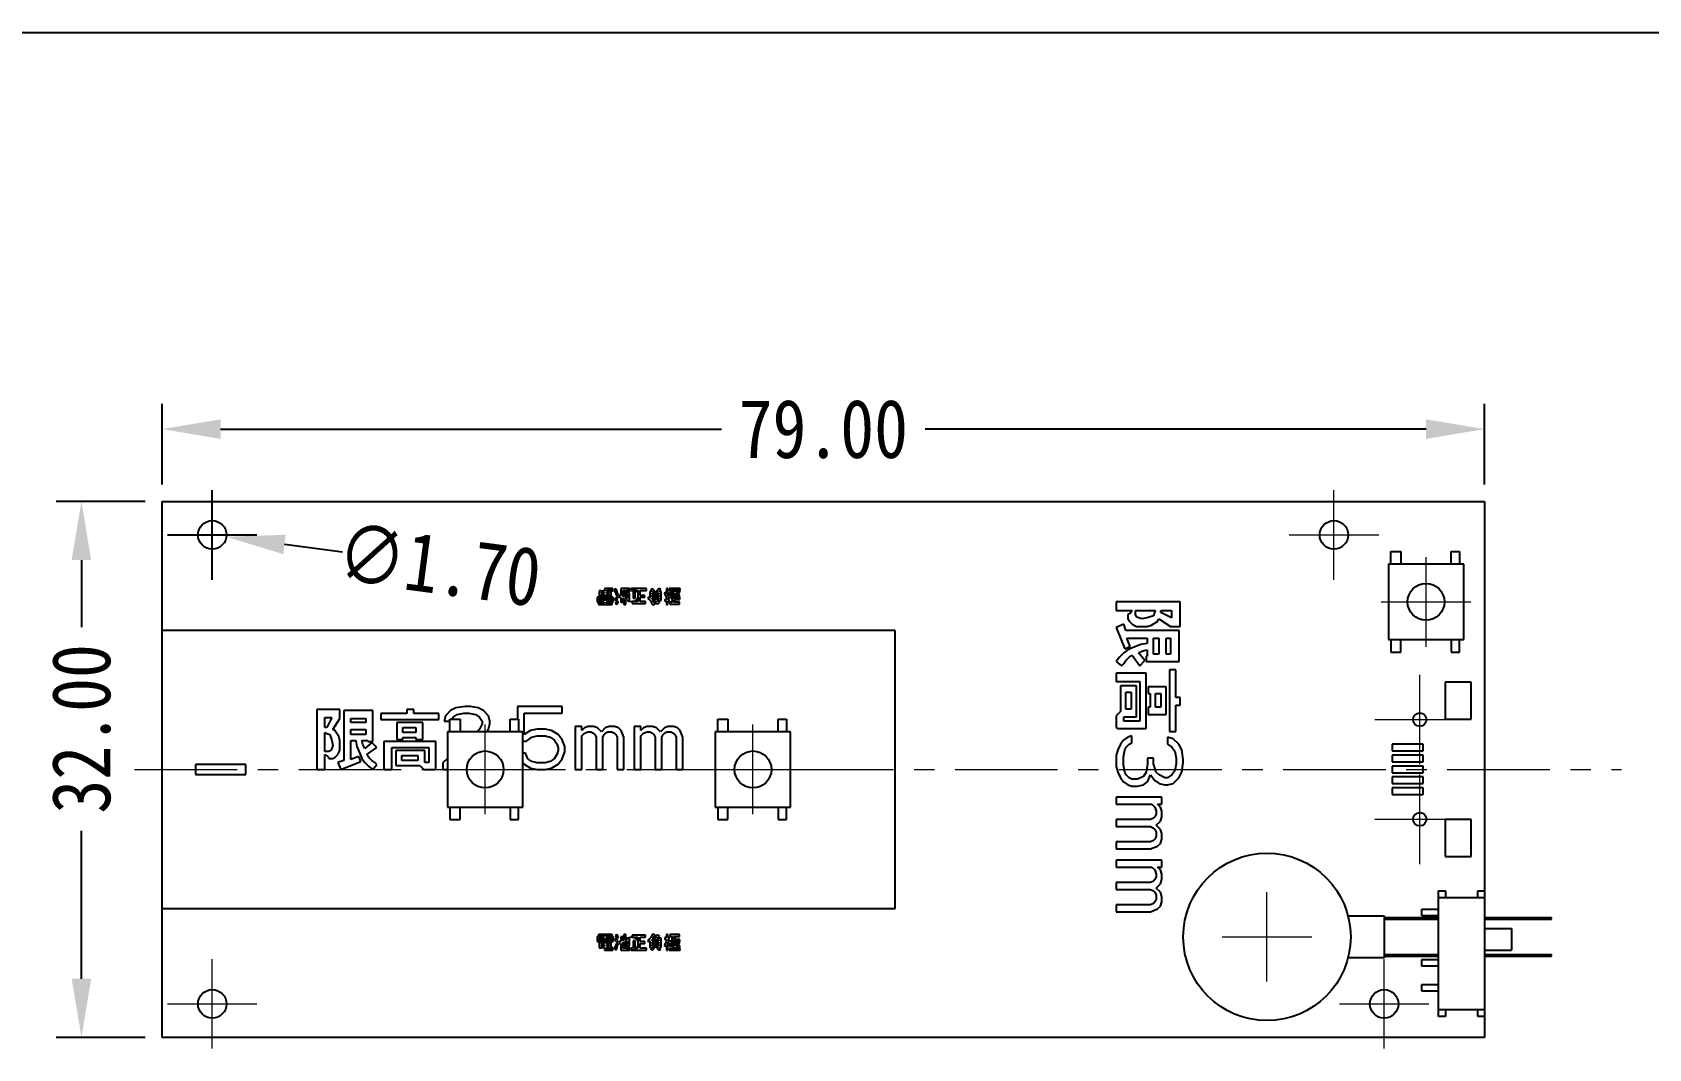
# Model space of a CAD drawing. Header units: millimetres. Extents: x 0 to 297, y 0 to 210.
# Drawn here: x 133.8 to 230.3, y 149.3 to 210 of the extents above; entities that cross this region are included whole.
import ezdxf

# ---------------------------------------------------------------- set-up
doc = ezdxf.new("R2010")
doc.units = ezdxf.units.MM
doc.header["$LTSCALE"] = 16.335
doc.header["$PDMODE"] = 3
doc.header["$PDSIZE"] = 8
doc.linetypes.add('CENTER', pattern=[0.6, 0.375, -0.075, 0.075, -0.075])
doc.layers.get('0').update_dxf_attribs({"linetype": 'CONTINUOUS'})
doc.layers.get('Defpoints').update_dxf_attribs({"linetype": 'CONTINUOUS'})
doc.layers.add('center', color=1, linetype='CENTER', lineweight=9)
doc.layers.add('dim', color=82, linetype='CONTINUOUS', lineweight=9)
doc.styles.get("Standard").update_dxf_attribs({"font": 'txt', "width": 0.85})
doc.dimstyles.get("Standard").update_dxf_attribs({"dimtxt": 3.5, "dimasz": 3.5, "dimexe": 1.5, "dimexo": 1, "dimtad": 1, "dimtxsty": 'Standard', "dimcen": 0.09, "dimadec": 0, "dimazin": 0, "dimtol": 1, "dimtp": 0.01, "dimtm": 0.01, "dimtfac": 1, "dimtofl": 0, "dimtmove": 0, "dimatfit": 3, "dimfxl": 0, "dimtolj": 1, "dimarcsym": 0})

# ---------------------------------------------------------------- blocks, each defined once
blk = doc.blocks.new('*D0')
at = {"layer": 'Defpoints', "color": 0}
for p in [(220.525, 186.311), (141.525, 181.996), (220.525, 181.996)]:
    blk.add_point(p, dxfattribs=at)
at = {"layer": 'dim', "color": 0, "lineweight": -2}
for p, q in [((141.525, 182.996), (141.525, 187.811)), ((220.525, 182.996), (220.525, 187.811)), ((145.025, 186.311), (174.946, 186.311)), ((217.025, 186.311), (187.104, 186.311))]:
    blk.add_line(p, q, dxfattribs=at)
at = {"layer": 'dim', "color": 0}
for points in [[(145.025, 186.895), (145.025, 185.728), (141.525, 186.311)], [(217.025, 186.895), (217.025, 185.728), (220.525, 186.311)]]:
    blk.add_solid(points, dxfattribs=at)
at = {"layer": 'dim', "color": 0, "insert": (181.025, 186.311), "char_height": 3.5, "attachment_point": 5}
blk.add_mtext('\\A1;79.00', dxfattribs=at)
blk = doc.blocks.new('*D1')
at = {"layer": 'Defpoints', "color": 0}
for p in [(141.525, 181.996), (136.712, 149.996), (141.525, 149.996)]:
    blk.add_point(p, dxfattribs=at)
at = {"layer": 'dim', "color": 0, "lineweight": -2}
for p, q in [((140.525, 181.996), (135.212, 181.996)), ((136.712, 178.496), (136.712, 174.495)), ((136.712, 153.496), (136.712, 162.337)), ((140.525, 149.996), (135.212, 149.996))]:
    blk.add_line(p, q, dxfattribs=at)
at = {"layer": 'dim', "color": 0}
for points in [[(136.129, 178.496), (137.295, 178.496), (136.712, 181.996)], [(136.129, 153.496), (137.295, 153.496), (136.712, 149.996)]]:
    blk.add_solid(points, dxfattribs=at)
at = {"layer": 'dim', "color": 0, "insert": (136.712, 168.416), "char_height": 3.5, "attachment_point": 5, "rotation": 90}
blk.add_mtext('\\A1;32.00', dxfattribs=at)
blk = doc.blocks.new('*D2')
at = {"layer": 'Defpoints', "color": 0}
for p in [(143.682, 180.108), (145.367, 179.884)]:
    blk.add_point(p, dxfattribs=at)
at = {"layer": 'dim', "color": 0, "lineweight": -2}
for p, q in [((144.525, 177.323), (144.525, 182.669)), ((141.852, 179.996), (147.198, 179.996)), ((152.307, 178.966), (148.837, 179.425))]:
    blk.add_line(p, q, dxfattribs=at)
at = {"layer": 'dim', "color": 0}
blk.add_solid([(148.914, 180.003), (148.761, 178.847), (145.367, 179.884)], dxfattribs=at)
at = {"layer": 'dim', "color": 0, "insert": (158.088, 178.201), "char_height": 3.5, "attachment_point": 5, "rotation": 352.46013}
blk.add_mtext('\\A1;∅1.70', dxfattribs=at)

msp = doc.modelspace()

# ---------------------------------------------------------------- linework, layer by layer
at = {"color": 7, "linetype": 'Continuous'}
for p, q in [((0, 210), (297, 210)), ((141.525, 149.996), (141.525, 181.996)), ((141.525, 181.996), (220.525, 181.996)), ((220.525, 181.996), (220.525, 149.996)), ((214.925, 178.996), (215.525, 178.996)), ((214.925, 178.246), (214.925, 178.996)), ((215.525, 178.996), (215.525, 178.246)), ((218.525, 178.996), (219.025, 178.996)), ((218.525, 178.246), (218.525, 178.996)), ((219.025, 178.996), (219.025, 178.246)), ((219.275, 178.246), (214.775, 178.246)), ((214.775, 178.246), (214.775, 173.746)), ((219.275, 173.746), (219.275, 178.246)), ((214.775, 173.746), (219.275, 173.746)), ((214.925, 173.746), (214.925, 172.996)), ((214.925, 172.996), (215.525, 172.996)), ((215.525, 172.996), (215.525, 173.746)), ((218.525, 173.746), (218.525, 172.996)), ((218.525, 172.996), (219.025, 172.996)), ((219.025, 172.996), (219.025, 173.746)), ((158.725, 168.246), (158.725, 168.996)), ((158.725, 168.996), (159.325, 168.996)), ((159.325, 168.996), (159.325, 168.246)), ((162.325, 168.246), (162.325, 168.996)), ((162.325, 168.996), (162.825, 168.996)), ((162.825, 168.996), (162.825, 168.246)), ((174.725, 168.246), (174.725, 168.996)), ((174.725, 168.996), (175.325, 168.996)), ((175.325, 168.996), (175.325, 168.246)), ((178.325, 168.246), (178.325, 168.996)), ((178.325, 168.996), (178.825, 168.996)), ((178.825, 168.996), (178.825, 168.246)), ((158.575, 168.246), (158.575, 163.746)), ((163.075, 168.246), (158.575, 168.246)), ((163.075, 163.746), (163.075, 168.246)), ((174.575, 168.246), (174.575, 163.746)), ((179.075, 168.246), (174.575, 168.246)), ((179.075, 163.746), (179.075, 168.246)), ((158.575, 163.746), (163.075, 163.746)), ((158.725, 163.746), (158.725, 162.996)), ((159.325, 162.996), (159.325, 163.746)), ((162.325, 163.746), (162.325, 162.996)), ((162.825, 162.996), (162.825, 163.746)), ((174.575, 163.746), (179.075, 163.746)), ((174.725, 163.746), (174.725, 162.996)), ((175.325, 162.996), (175.325, 163.746)), ((178.325, 163.746), (178.325, 162.996)), ((178.825, 162.996), (178.825, 163.746)), ((158.725, 162.996), (159.325, 162.996)), ((162.325, 162.996), (162.825, 162.996)), ((174.725, 162.996), (175.325, 162.996)), ((178.325, 162.996), (178.825, 162.996)), ((217.775, 158.746), (218.185, 158.746)), ((217.775, 151.246), (217.775, 158.746)), ((217.775, 158.346), (220.525, 158.346)), ((218.185, 158.746), (218.185, 158.346)), ((220.115, 158.746), (220.525, 158.746)), ((220.115, 158.346), (220.115, 158.746)), ((216.775, 157.646), (217.775, 157.646)), ((216.775, 157.246), (216.775, 157.646)), ((212.366, 157.246), (214.525, 157.246)), ((214.525, 157.246), (214.525, 154.746)), ((214.525, 157.146), (217.775, 157.146)), ((214.525, 157.046), (217.775, 157.046)), ((217.775, 157.246), (216.775, 157.246)), ((220.525, 157.146), (224.525, 157.146)), ((220.525, 157.046), (224.525, 157.046)), ((220.525, 156.496), (222.125, 156.496)), ((222.125, 156.496), (222.125, 155.196)), ((224.525, 157.046), (224.525, 157.146)), ((214.525, 154.746), (212.366, 154.746)), ((214.525, 154.946), (217.775, 154.946)), ((214.525, 154.846), (217.775, 154.846)), ((216.775, 154.646), (217.775, 154.646)), ((216.775, 154.246), (216.775, 154.646)), ((220.525, 155.196), (222.125, 155.196)), ((220.525, 154.946), (224.525, 154.946)), ((220.525, 154.846), (224.525, 154.846)), ((224.525, 154.846), (224.525, 154.946)), ((217.775, 154.246), (216.775, 154.246)), ((216.775, 153.146), (217.775, 153.146)), ((216.775, 152.746), (216.775, 153.146)), ((217.775, 152.746), (216.775, 152.746)), ((220.525, 151.646), (217.775, 151.646)), ((218.185, 151.646), (218.185, 151.246)), ((220.115, 151.246), (220.115, 151.646)), ((218.185, 151.246), (217.775, 151.246)), ((220.525, 151.246), (220.115, 151.246)), ((220.525, 149.996), (141.525, 149.996))]:
    msp.add_line(p, q, dxfattribs=at)
at = {"color": 40, "linetype": 'Continuous'}
for p, q in [((167.985, 176.796), (167.953, 176.78)), ((167.953, 176.78), (167.953, 176.637)), ((168.414, 176.796), (167.985, 176.796)), ((168.065, 176.637), (168.065, 176.701)), ((168.065, 176.701), (168.366, 176.701)), ((168.366, 176.701), (168.382, 176.685)), ((168.382, 176.685), (168.398, 176.653)), ((168.445, 176.78), (168.414, 176.796)), ((168.445, 176.764), (168.445, 176.78)), ((168.477, 176.653), (168.445, 176.764)), ((168.652, 176.78), (168.525, 176.717)), ((168.525, 176.717), (168.668, 176.383)), ((168.779, 176.415), (168.652, 176.78)), ((168.938, 176.78), (168.922, 176.733)), ((168.922, 176.733), (168.922, 176.383)), ((168.953, 176.796), (168.938, 176.78)), ((169.414, 176.796), (168.953, 176.796)), ((169.445, 176.78), (169.414, 176.796)), ((169.461, 176.733), (169.445, 176.78)), ((169.461, 176.701), (169.461, 176.733)), ((169.477, 176.621), (169.461, 176.701)), ((169.541, 176.796), (169.541, 176.669)), ((170.461, 176.796), (169.541, 176.796)), ((170.461, 176.669), (170.461, 176.796)), ((170.811, 176.796), (170.699, 176.717)), ((170.699, 176.717), (170.795, 176.621)), ((170.938, 176.637), (170.811, 176.796)), ((171.207, 176.796), (171.08, 176.637)), ((171.318, 176.733), (171.207, 176.796)), ((171.223, 176.621), (171.318, 176.733)), ((171.652, 176.796), (171.652, 176.463)), ((171.747, 176.796), (171.652, 176.796)), ((171.747, 176.32), (171.747, 176.796)), ((171.811, 176.796), (171.811, 176.701)), ((172.477, 176.796), (171.811, 176.796)), ((171.811, 176.701), (172.477, 176.701)), ((172.477, 176.701), (172.477, 176.796)), ((167.525, 176.272), (167.525, 175.971)), ((167.636, 176.272), (167.525, 176.272)), ((167.525, 175.971), (167.938, 175.971)), ((167.588, 175.923), (167.588, 175.844)), ((167.938, 175.923), (167.588, 175.923)), ((167.588, 175.844), (168.414, 175.844)), ((167.636, 176.653), (167.636, 176.32)), ((167.747, 176.653), (167.636, 176.653)), ((167.636, 176.32), (168.35, 176.32)), ((167.636, 176.05), (167.636, 176.272)), ((167.938, 176.05), (167.636, 176.05)), ((167.684, 176.272), (167.684, 176.209)), ((167.89, 176.272), (167.684, 176.272)), ((167.684, 176.209), (167.89, 176.209)), ((167.684, 176.161), (167.684, 176.098)), ((167.89, 176.161), (167.684, 176.161)), ((167.684, 176.098), (167.89, 176.098)), ((167.747, 176.637), (167.747, 176.653)), ((167.953, 176.637), (167.747, 176.637)), ((167.747, 176.51), (167.747, 176.558)), ((167.747, 176.558), (167.953, 176.558)), ((167.953, 176.51), (167.747, 176.51)), ((167.747, 176.383), (167.747, 176.431)), ((167.747, 176.431), (167.953, 176.431)), ((167.953, 176.383), (167.747, 176.383)), ((167.89, 176.209), (167.89, 176.272)), ((167.89, 176.098), (167.89, 176.161)), ((167.938, 176.272), (167.938, 176.05)), ((168.049, 176.272), (167.938, 176.272)), ((167.938, 175.971), (167.938, 175.923)), ((167.953, 176.558), (167.953, 176.51)), ((167.953, 176.431), (167.953, 176.383)), ((168.049, 176.05), (168.049, 176.272)), ((168.382, 176.05), (168.049, 176.05)), ((168.049, 175.923), (168.049, 175.971)), ((168.049, 175.971), (168.477, 175.971)), ((168.414, 175.923), (168.049, 175.923)), ((168.255, 176.637), (168.065, 176.637)), ((168.065, 176.51), (168.065, 176.558)), ((168.065, 176.558), (168.255, 176.558)), ((168.255, 176.51), (168.065, 176.51)), ((168.065, 176.383), (168.065, 176.431)), ((168.065, 176.431), (168.255, 176.431)), ((168.255, 176.383), (168.065, 176.383)), ((168.096, 176.272), (168.096, 176.209)), ((168.334, 176.272), (168.096, 176.272)), ((168.096, 176.209), (168.334, 176.209)), ((168.096, 176.161), (168.096, 176.098)), ((168.334, 176.161), (168.096, 176.161)), ((168.096, 176.098), (168.334, 176.098)), ((168.255, 176.653), (168.255, 176.637)), ((168.35, 176.653), (168.255, 176.653)), ((168.255, 176.558), (168.255, 176.51)), ((168.255, 176.431), (168.255, 176.383)), ((168.334, 176.209), (168.334, 176.272)), ((168.334, 176.098), (168.334, 176.161)), ((168.35, 176.32), (168.35, 176.653)), ((168.382, 176.272), (168.382, 176.05)), ((168.477, 176.272), (168.382, 176.272)), ((168.398, 176.653), (168.477, 176.653)), ((168.414, 175.844), (168.414, 175.923)), ((168.477, 175.971), (168.477, 176.272)), ((168.684, 176.304), (168.525, 176.145)), ((168.525, 176.145), (168.62, 176.082)), ((168.731, 176.066), (168.588, 175.907)), ((168.588, 175.907), (168.668, 175.844)), ((168.62, 176.082), (168.763, 176.225)), ((168.668, 176.383), (168.779, 176.415)), ((168.668, 175.844), (168.795, 176.002)), ((168.763, 176.225), (168.684, 176.304)), ((168.795, 176.002), (168.731, 176.066)), ((168.858, 176.415), (168.811, 176.304)), ((168.811, 176.304), (168.922, 176.256)), ((168.922, 176.383), (168.858, 176.415)), ((168.922, 176.256), (168.922, 175.986)), ((168.922, 175.986), (169.049, 175.986)), ((169.049, 176.336), (169.049, 176.669)), ((169.049, 176.669), (169.334, 176.669)), ((169.112, 176.304), (169.049, 176.336)), ((169.049, 175.986), (169.049, 176.225)), ((169.049, 176.225), (169.112, 176.177)), ((169.112, 176.637), (169.112, 176.304)), ((169.239, 176.637), (169.112, 176.637)), ((169.112, 176.177), (169.112, 175.844)), ((169.112, 175.844), (169.239, 175.844)), ((169.239, 176.256), (169.239, 176.637)), ((169.318, 176.225), (169.239, 176.256)), ((169.239, 175.844), (169.239, 176.129)), ((169.239, 176.129), (169.318, 176.098)), ((169.303, 176.558), (169.255, 176.447)), ((169.255, 176.447), (169.318, 176.447)), ((169.366, 176.558), (169.303, 176.558)), ((169.318, 176.447), (169.318, 176.225)), ((169.318, 176.098), (169.318, 176.082)), ((169.318, 176.082), (169.445, 176.082)), ((169.334, 176.669), (169.35, 176.637)), ((169.35, 176.637), (169.366, 176.59)), ((169.366, 176.59), (169.477, 176.621)), ((169.43, 176.526), (169.366, 176.558)), ((169.445, 176.494), (169.43, 176.526)), ((169.445, 176.082), (169.445, 176.494)), ((169.541, 176.669), (169.668, 176.669)), ((169.604, 176.018), (169.604, 175.891)), ((169.953, 176.018), (169.604, 176.018)), ((169.604, 175.891), (170.414, 175.891)), ((169.668, 176.669), (169.668, 176.225)), ((169.668, 176.225), (169.795, 176.225)), ((169.795, 176.225), (169.795, 176.669)), ((169.795, 176.669), (169.953, 176.669)), ((169.953, 176.669), (169.953, 176.018)), ((170.08, 176.383), (170.08, 176.669)), ((170.08, 176.669), (170.461, 176.669)), ((170.366, 176.383), (170.08, 176.383)), ((170.08, 176.018), (170.08, 176.272)), ((170.08, 176.272), (170.366, 176.272)), ((170.414, 176.018), (170.08, 176.018)), ((170.366, 176.272), (170.366, 176.383)), ((170.414, 175.891), (170.414, 176.018)), ((170.557, 176.288), (170.541, 176.193)), ((170.541, 176.193), (170.668, 176.098)), ((170.62, 176.256), (170.557, 176.288)), ((170.668, 176.225), (170.62, 176.256)), ((170.668, 176.621), (170.668, 176.225)), ((170.795, 176.621), (170.668, 176.621)), ((170.668, 176.098), (170.715, 176.034)), ((170.715, 176.034), (170.747, 175.986)), ((170.747, 175.986), (170.779, 175.923)), ((170.779, 175.923), (170.795, 175.844)), ((170.795, 176.447), (170.795, 176.526)), ((170.795, 176.526), (171.207, 176.526)), ((171.207, 176.447), (170.795, 176.447)), ((170.795, 176.304), (170.795, 176.383)), ((170.795, 176.383), (171.207, 176.383)), ((171.207, 176.304), (170.795, 176.304)), ((170.795, 176.161), (170.795, 176.24)), ((170.795, 176.24), (171.207, 176.24)), ((171.207, 176.161), (170.795, 176.161)), ((170.795, 175.844), (170.938, 175.844)), ((170.858, 176.002), (170.811, 176.082)), ((170.811, 176.082), (170.985, 176.082)), ((170.842, 176.59), (170.938, 176.637)), ((171.16, 176.59), (170.842, 176.59)), ((171.065, 176.002), (170.858, 176.002)), ((170.938, 175.844), (170.906, 175.907)), ((170.906, 175.907), (171.128, 175.907)), ((170.985, 176.082), (171.065, 176.002)), ((171.08, 176.637), (171.16, 176.59)), ((171.255, 175.971), (171.096, 176.082)), ((171.096, 176.082), (171.334, 176.082)), ((171.128, 175.907), (171.16, 175.875)), ((171.16, 175.875), (171.255, 175.971)), ((171.207, 176.526), (171.207, 176.447)), ((171.207, 176.383), (171.207, 176.304)), ((171.207, 176.24), (171.207, 176.161)), ((171.334, 176.621), (171.223, 176.621)), ((171.334, 176.082), (171.334, 176.621)), ((171.604, 176.574), (171.525, 176.51)), ((171.525, 176.51), (171.652, 176.24)), ((171.557, 176.145), (171.557, 176.034)), ((171.652, 176.145), (171.557, 176.145)), ((171.557, 176.034), (171.652, 176.034)), ((171.652, 176.463), (171.604, 176.574)), ((171.652, 176.24), (171.652, 176.145)), ((171.652, 176.034), (171.652, 175.844)), ((171.652, 175.844), (171.747, 175.844)), ((171.795, 176.383), (171.747, 176.32)), ((171.747, 176.193), (171.842, 176.288)), ((171.747, 176.145), (171.747, 176.193)), ((171.826, 176.145), (171.747, 176.145)), ((171.747, 175.844), (171.747, 176.034)), ((171.747, 176.034), (171.826, 176.034)), ((171.842, 176.352), (171.795, 176.383)), ((171.826, 176.034), (171.826, 176.145)), ((171.842, 176.558), (171.842, 176.352)), ((172.033, 176.558), (171.842, 176.558)), ((171.842, 176.288), (171.842, 176.256)), ((171.842, 176.256), (172.065, 176.256)), ((171.858, 175.971), (171.858, 175.859)), ((172.017, 175.971), (171.858, 175.971)), ((171.858, 175.859), (172.445, 175.859)), ((171.922, 176.336), (171.922, 176.463)), ((171.922, 176.463), (171.985, 176.463)), ((171.985, 176.336), (171.922, 176.336)), ((171.969, 176.193), (171.969, 176.082)), ((172.112, 176.193), (171.969, 176.193)), ((171.969, 176.082), (172.001, 176.082)), ((171.985, 176.463), (171.985, 176.336)), ((172.001, 176.082), (172.017, 175.971)), ((172.065, 176.621), (172.033, 176.558)), ((172.176, 176.621), (172.065, 176.621)), ((172.065, 176.256), (172.065, 176.526)), ((172.065, 176.526), (172.112, 176.526)), ((172.096, 175.971), (172.08, 176.098)), ((172.08, 176.098), (172.207, 176.098)), ((172.445, 175.971), (172.096, 175.971)), ((172.112, 176.526), (172.112, 176.193)), ((172.191, 176.59), (172.176, 176.621)), ((172.207, 176.621), (172.191, 176.59)), ((172.255, 176.606), (172.207, 176.621)), ((172.207, 176.098), (172.207, 176.526)), ((172.207, 176.526), (172.223, 176.526)), ((172.223, 176.526), (172.271, 176.494)), ((172.223, 176.24), (172.223, 176.145)), ((172.239, 176.24), (172.223, 176.24)), ((172.223, 176.145), (172.461, 176.145)), ((172.255, 176.352), (172.239, 176.24)), ((172.303, 176.558), (172.255, 176.606)), ((172.271, 176.415), (172.255, 176.352)), ((172.271, 176.494), (172.303, 176.479)), ((172.303, 176.479), (172.271, 176.415)), ((172.334, 176.542), (172.303, 176.558)), ((172.303, 176.288), (172.334, 176.367)), ((172.303, 176.24), (172.303, 176.288)), ((172.398, 176.24), (172.303, 176.24)), ((172.366, 176.59), (172.334, 176.542)), ((172.334, 176.367), (172.334, 176.415)), ((172.334, 176.415), (172.366, 176.383)), ((172.398, 176.621), (172.366, 176.59)), ((172.366, 176.383), (172.382, 176.304)), ((172.382, 176.494), (172.43, 176.542)), ((172.445, 176.367), (172.382, 176.494)), ((172.382, 176.304), (172.398, 176.24)), ((172.445, 176.637), (172.398, 176.621)), ((172.43, 176.542), (172.477, 176.574)), ((172.477, 176.574), (172.445, 176.637)), ((172.445, 176.32), (172.445, 176.367)), ((172.461, 176.24), (172.445, 176.32)), ((172.445, 175.859), (172.445, 175.971)), ((172.461, 176.145), (172.461, 176.24)), ((202.334, 175.996), (198.525, 175.996)), ((198.525, 175.996), (198.525, 175.488)), ((202.334, 174.536), (202.334, 175.996)), ((198.525, 175.488), (199.477, 175.488)), ((199.35, 175.298), (199.223, 175.234)), ((199.223, 175.234), (199.223, 174.98)), ((199.223, 174.98), (199.287, 174.853)), ((199.287, 174.853), (199.477, 174.663)), ((199.477, 175.488), (199.35, 175.298)), ((199.668, 175.488), (200.874, 175.488)), ((199.668, 175.234), (199.668, 175.488)), ((199.731, 175.107), (199.668, 175.234)), ((199.858, 175.044), (199.731, 175.107)), ((200.049, 174.98), (199.858, 175.044)), ((200.366, 175.044), (200.049, 174.98)), ((200.747, 175.171), (200.366, 175.044)), ((200.62, 174.599), (201.001, 174.853)), ((200.811, 175.361), (200.747, 175.171)), ((200.874, 175.488), (200.811, 175.361)), ((201.001, 174.853), (201.065, 174.98)), ((201.065, 174.98), (201.763, 174.536)), ((201.191, 175.488), (201.826, 175.488)), ((201.191, 175.361), (201.191, 175.488)), ((201.826, 175.044), (201.191, 175.361)), ((201.826, 175.488), (201.826, 175.044)), ((185.325, 174.296), (141.525, 174.296)), ((185.325, 157.696), (185.325, 174.296)), ((198.969, 174.663), (198.525, 174.472)), ((198.525, 174.472), (199.033, 173.202)), ((199.096, 174.282), (198.969, 174.663)), ((202.271, 174.282), (199.096, 174.282)), ((199.16, 173.837), (200.366, 173.837)), ((199.35, 173.329), (199.16, 173.837)), ((199.477, 174.663), (199.731, 174.536)), ((199.731, 174.536), (200.366, 174.536)), ((200.366, 174.536), (200.62, 174.599)), ((200.366, 173.837), (200.366, 173.52)), ((200.747, 173.837), (201.065, 173.837)), ((200.747, 172.885), (200.747, 173.837)), ((201.065, 173.837), (201.065, 172.885)), ((201.509, 173.837), (201.763, 173.837)), ((201.509, 172.885), (201.509, 173.837)), ((201.763, 174.536), (202.334, 174.536)), ((201.763, 173.837), (201.763, 172.885)), ((202.271, 172.44), (202.271, 174.282)), ((198.969, 172.948), (198.715, 172.694)), ((199.223, 173.139), (198.969, 172.948)), ((199.033, 173.202), (199.35, 173.329)), ((199.541, 173.266), (199.223, 173.139)), ((199.287, 172.694), (199.477, 172.821)), ((199.477, 172.821), (199.922, 172.186)), ((199.985, 173.456), (199.541, 173.266)), ((199.858, 172.948), (200.112, 173.075)), ((200.239, 172.504), (199.858, 172.948)), ((200.366, 173.52), (199.985, 173.456)), ((200.112, 173.075), (200.366, 173.139)), ((200.366, 173.139), (200.366, 172.758)), ((201.065, 172.885), (200.747, 172.885)), ((201.763, 172.885), (201.509, 172.885)), ((198.715, 172.694), (198.525, 172.44)), ((198.525, 172.44), (198.842, 172.186)), ((198.842, 172.186), (198.969, 172.313)), ((198.969, 172.313), (199.096, 172.504)), ((199.096, 172.504), (199.287, 172.694)), ((199.922, 172.186), (200.239, 172.504)), ((200.366, 172.758), (200.303, 172.758)), ((200.303, 172.758), (200.303, 172.44)), ((200.303, 172.44), (202.271, 172.44)), ((202.08, 171.933), (201.699, 171.933)), ((201.699, 171.933), (201.699, 168.25)), ((202.08, 170.282), (202.08, 171.933)), ((200.303, 171.742), (198.525, 171.742)), ((198.525, 171.742), (198.525, 171.234)), ((198.525, 171.234), (199.922, 171.234)), ((199.731, 170.98), (198.779, 170.98)), ((198.779, 170.98), (198.779, 169.456)), ((199.731, 169.139), (199.731, 170.98)), ((199.922, 171.234), (199.922, 168.885)), ((200.303, 168.44), (200.303, 171.742)), ((201.509, 170.917), (200.43, 170.917)), ((200.43, 170.917), (200.43, 170.536)), ((201.509, 169.266), (201.509, 170.917)), ((219.725, 171.196), (218.175, 171.196)), ((218.175, 171.196), (218.175, 168.996)), ((219.725, 168.996), (219.725, 171.196)), ((199.096, 170.599), (199.414, 170.599)), ((199.096, 169.583), (199.096, 170.599)), ((199.414, 170.599), (199.414, 169.583)), ((200.43, 170.536), (200.557, 170.536)), ((200.557, 170.536), (200.557, 169.71)), ((200.874, 170.536), (201.191, 170.536)), ((200.874, 169.71), (200.874, 170.536)), ((201.191, 170.536), (201.191, 169.71)), ((202.334, 170.282), (202.08, 170.282)), ((202.334, 169.837), (202.334, 170.282)), ((150.772, 169.577), (150.772, 165.996)), ((152.145, 169.577), (150.772, 169.577)), ((151.249, 168.503), (151.249, 169.099)), ((151.249, 169.099), (151.667, 169.099)), ((151.667, 169.099), (151.369, 168.503)), ((151.727, 168.383), (152.145, 169.04)), ((152.145, 169.04), (152.145, 169.577)), ((152.383, 169.517), (152.383, 166.533)), ((154.114, 169.517), (152.383, 169.517)), ((152.801, 168.801), (152.801, 169.04)), ((152.801, 169.04), (153.696, 169.04)), ((153.696, 169.04), (153.696, 168.801)), ((154.114, 167.667), (154.114, 169.517)), ((154.592, 169.338), (154.592, 168.98)), ((156.143, 169.338), (154.592, 169.338)), ((154.592, 168.98), (158.053, 168.98)), ((156.143, 169.577), (156.143, 169.338)), ((156.561, 169.577), (156.143, 169.577)), ((156.561, 169.338), (156.561, 169.577)), ((158.053, 169.338), (156.561, 169.338)), ((158.053, 168.98), (158.053, 169.338)), ((158.449, 169.196), (158.37, 168.876)), ((158.762, 169.516), (158.449, 169.196)), ((159.075, 169.676), (158.762, 169.516)), ((158.84, 168.996), (158.919, 169.116)), ((158.919, 169.116), (159.154, 169.276)), ((159.624, 169.756), (159.075, 169.676)), ((159.154, 169.276), (159.545, 169.356)), ((159.545, 169.356), (159.859, 169.356)), ((159.937, 169.756), (159.624, 169.756)), ((159.859, 169.356), (160.25, 169.276)), ((160.407, 169.676), (159.937, 169.756)), ((160.25, 169.276), (160.485, 169.116)), ((160.72, 169.516), (160.407, 169.676)), ((160.485, 169.116), (160.642, 168.876)), ((161.034, 169.196), (160.72, 169.516)), ((161.112, 168.876), (161.034, 169.196)), ((162.757, 169.756), (162.757, 168.996)), ((165.42, 169.756), (162.757, 169.756)), ((163.149, 168.076), (163.149, 169.356)), ((163.149, 169.356), (165.42, 169.356)), ((165.42, 169.356), (165.42, 169.756)), ((198.779, 169.456), (198.525, 169.202)), ((198.525, 169.202), (198.525, 168.504)), ((198.969, 169.139), (199.731, 169.139)), ((198.969, 168.885), (198.969, 169.139)), ((199.414, 169.583), (199.096, 169.583)), ((200.557, 169.71), (200.43, 169.71)), ((200.43, 169.71), (200.43, 169.266)), ((200.43, 169.266), (201.509, 169.266)), ((201.191, 169.71), (200.874, 169.71)), ((202.08, 169.837), (202.334, 169.837)), ((202.08, 168.25), (202.08, 169.837)), ((218.175, 168.996), (219.725, 168.996)), ((151.369, 168.503), (151.249, 168.503)), ((151.249, 167.07), (151.249, 168.204)), ((151.249, 168.204), (151.369, 168.145)), ((151.369, 168.145), (151.548, 168.085)), ((151.548, 168.085), (151.667, 167.727)), ((151.846, 168.324), (151.727, 168.383)), ((152.085, 167.966), (151.846, 168.324)), ((153.696, 168.801), (152.801, 168.801)), ((152.801, 168.085), (152.801, 168.383)), ((152.801, 168.383), (153.696, 168.383)), ((153.696, 168.085), (152.801, 168.085)), ((153.696, 168.383), (153.696, 168.085)), ((155.546, 168.801), (155.546, 167.786)), ((157.098, 168.801), (155.546, 168.801)), ((155.905, 168.204), (155.905, 168.503)), ((155.905, 168.503), (156.68, 168.503)), ((156.68, 168.204), (155.905, 168.204)), ((156.68, 168.503), (156.68, 168.204)), ((157.098, 167.786), (157.098, 168.801)), ((158.37, 168.876), (158.725, 168.876)), ((160.485, 168.396), (160.321, 168.246)), ((160.642, 168.716), (160.485, 168.396)), ((160.642, 168.876), (160.642, 168.716)), ((160.936, 168.246), (161.034, 168.396)), ((161.034, 168.396), (161.112, 168.716)), ((161.112, 168.716), (161.112, 168.876)), ((163.54, 168.316), (163.149, 168.076)), ((163.932, 168.396), (163.54, 168.316)), ((163.619, 167.916), (163.932, 167.996)), ((164.402, 168.396), (163.932, 168.396)), ((163.932, 167.996), (164.402, 167.996)), ((164.794, 168.316), (164.402, 168.396)), ((164.402, 167.996), (164.715, 167.916)), ((165.185, 168.076), (164.794, 168.316)), ((165.42, 167.756), (165.185, 168.076)), ((166.204, 168.556), (166.204, 165.996)), ((166.595, 168.556), (166.204, 168.556)), ((166.595, 168.316), (166.595, 168.556)), ((166.752, 168.476), (166.595, 168.316)), ((166.595, 167.996), (166.752, 168.156)), ((166.595, 165.996), (166.595, 167.996)), ((166.987, 168.556), (166.752, 168.476)), ((166.752, 168.156), (166.987, 168.236)), ((167.3, 168.556), (166.987, 168.556)), ((166.987, 168.236), (167.144, 168.236)), ((167.144, 168.236), (167.3, 168.156)), ((167.535, 168.476), (167.3, 168.556)), ((167.3, 168.156), (167.379, 168.076)), ((167.379, 168.076), (167.457, 167.916)), ((167.77, 168.236), (167.535, 168.476)), ((168.005, 168.476), (167.77, 168.236)), ((167.849, 167.916), (167.927, 168.076)), ((167.927, 168.076), (168.005, 168.156)), ((168.24, 168.556), (168.005, 168.476)), ((168.005, 168.156), (168.162, 168.236)), ((168.162, 168.236), (168.397, 168.236)), ((168.554, 168.556), (168.24, 168.556)), ((168.397, 168.236), (168.554, 168.156)), ((168.789, 168.476), (168.554, 168.556)), ((168.554, 168.156), (168.632, 168.076)), ((168.632, 168.076), (168.71, 167.916)), ((168.945, 168.316), (168.789, 168.476)), ((169.102, 167.916), (168.945, 168.316)), ((169.729, 168.556), (169.729, 165.996)), ((170.12, 168.556), (169.729, 168.556)), ((170.12, 168.316), (170.12, 168.556)), ((170.277, 168.476), (170.12, 168.316)), ((170.12, 167.996), (170.277, 168.156)), ((170.12, 165.996), (170.12, 167.996)), ((170.512, 168.556), (170.277, 168.476)), ((170.277, 168.156), (170.512, 168.236)), ((170.825, 168.556), (170.512, 168.556)), ((170.512, 168.236), (170.669, 168.236)), ((170.669, 168.236), (170.825, 168.156)), ((171.06, 168.476), (170.825, 168.556)), ((170.825, 168.156), (170.904, 168.076)), ((170.904, 168.076), (170.982, 167.916)), ((171.295, 168.236), (171.06, 168.476)), ((171.53, 168.476), (171.295, 168.236)), ((171.374, 167.916), (171.452, 168.076)), ((171.452, 168.076), (171.53, 168.156)), ((171.765, 168.556), (171.53, 168.476)), ((171.53, 168.156), (171.687, 168.236)), ((171.687, 168.236), (171.922, 168.236)), ((172.079, 168.556), (171.765, 168.556)), ((171.922, 168.236), (172.079, 168.156)), ((172.314, 168.476), (172.079, 168.556)), ((172.079, 168.156), (172.157, 168.076)), ((172.157, 168.076), (172.235, 167.916)), ((172.47, 168.316), (172.314, 168.476)), ((172.627, 167.916), (172.47, 168.316)), ((198.525, 168.504), (198.588, 168.44)), ((198.588, 168.44), (200.303, 168.44)), ((199.922, 168.885), (198.969, 168.885)), ((199.461, 167.996), (199.206, 167.913)), ((199.461, 167.579), (199.461, 167.996)), ((201.699, 168.25), (202.08, 168.25)), ((151.488, 167.07), (151.249, 167.07)), ((151.607, 167.13), (151.488, 167.07)), ((151.667, 167.249), (151.607, 167.13)), ((151.667, 167.727), (151.727, 167.428)), ((151.727, 167.428), (151.667, 167.249)), ((152.025, 166.891), (152.145, 167.13)), ((152.145, 167.727), (152.085, 167.966)), ((152.145, 167.13), (152.145, 167.727)), ((152.801, 166.593), (152.801, 167.727)), ((152.801, 167.727), (153.099, 167.727)), ((153.099, 167.727), (153.159, 167.369)), ((153.159, 167.369), (153.338, 166.951)), ((153.517, 167.488), (153.458, 167.727)), ((153.458, 167.727), (153.816, 167.727)), ((153.637, 167.249), (153.517, 167.488)), ((154.054, 167.607), (153.637, 167.249)), ((153.756, 166.891), (154.353, 167.309)), ((153.816, 167.727), (153.816, 167.667)), ((153.816, 167.667), (154.114, 167.667)), ((154.353, 167.309), (154.054, 167.607)), ((154.771, 167.667), (154.771, 165.996)), ((157.874, 167.667), (154.771, 167.667)), ((155.248, 165.996), (155.248, 167.309)), ((155.248, 167.309), (157.456, 167.309)), ((155.487, 167.13), (155.487, 166.235)), ((157.218, 167.13), (155.487, 167.13)), ((155.546, 167.786), (155.905, 167.786)), ((155.905, 167.786), (155.905, 167.906)), ((155.905, 167.906), (156.68, 167.906)), ((156.68, 167.906), (156.68, 167.786)), ((156.68, 167.786), (157.098, 167.786)), ((157.218, 166.414), (157.218, 167.13)), ((157.456, 167.309), (157.456, 166.414)), ((157.874, 166.056), (157.874, 167.667)), ((163.075, 167.676), (163.305, 167.676)), ((163.305, 167.676), (163.619, 167.916)), ((164.715, 167.916), (164.95, 167.756)), ((164.95, 167.756), (165.107, 167.516)), ((165.107, 167.516), (165.185, 167.276)), ((165.185, 167.116), (165.107, 166.876)), ((165.185, 167.276), (165.185, 167.116)), ((165.577, 167.356), (165.42, 167.756)), ((165.42, 166.636), (165.577, 167.036)), ((165.577, 167.036), (165.577, 167.356)), ((167.457, 167.916), (167.457, 165.996)), ((167.849, 165.996), (167.849, 167.916)), ((168.71, 167.916), (168.71, 165.996)), ((169.102, 165.996), (169.102, 167.916)), ((170.982, 167.916), (170.982, 165.996)), ((171.374, 165.996), (171.374, 167.916)), ((172.235, 167.916), (172.235, 165.996)), ((172.627, 165.996), (172.627, 167.916)), ((198.61, 167.163), (198.525, 166.829)), ((198.78, 167.496), (198.61, 167.163)), ((198.95, 167.746), (198.78, 167.496)), ((199.206, 167.913), (198.95, 167.746)), ((198.95, 166.746), (199.035, 167.163)), ((199.035, 167.163), (199.121, 167.329)), ((199.121, 167.329), (199.291, 167.496)), ((199.291, 167.496), (199.461, 167.579)), ((201.929, 167.829), (201.589, 167.913)), ((201.589, 167.913), (201.589, 167.496)), ((201.589, 167.496), (201.844, 167.329)), ((201.844, 167.329), (202.014, 167.079)), ((202.27, 167.496), (201.929, 167.829)), ((202.014, 167.079), (202.099, 166.663)), ((202.44, 167.163), (202.27, 167.496)), ((202.525, 166.579), (202.44, 167.163)), ((216.86, 167.496), (215.01, 167.496)), ((215.01, 167.496), (215.01, 167.096)), ((215.01, 167.096), (216.86, 167.096)), ((216.86, 167.096), (216.86, 167.496)), ((143.525, 166.296), (143.525, 165.696)), ((146.525, 166.296), (143.525, 166.296)), ((146.525, 165.696), (146.525, 166.296)), ((151.249, 165.996), (151.249, 166.891)), ((151.249, 166.891), (151.428, 166.772)), ((151.428, 166.772), (151.488, 166.653)), ((151.488, 166.653), (151.727, 166.653)), ((151.727, 166.653), (151.846, 166.712)), ((151.846, 166.712), (152.025, 166.891)), ((152.383, 166.533), (152.025, 166.414)), ((152.025, 166.414), (152.204, 165.996)), ((152.204, 165.996), (153.398, 166.473)), ((153.279, 166.772), (152.801, 166.593)), ((153.398, 166.473), (153.279, 166.772)), ((153.338, 166.951), (153.458, 166.653)), ((153.458, 166.653), (153.637, 166.414)), ((153.637, 166.414), (153.875, 166.175)), ((153.875, 166.712), (153.756, 166.891)), ((154.054, 166.533), (153.875, 166.712)), ((153.875, 166.175), (154.114, 165.996)), ((154.233, 166.414), (154.054, 166.533)), ((154.114, 165.996), (154.353, 166.294)), ((154.353, 166.294), (154.233, 166.414)), ((155.487, 166.235), (156.919, 166.235)), ((155.845, 166.533), (155.845, 166.832)), ((155.845, 166.832), (156.8, 166.832)), ((156.8, 166.533), (155.845, 166.533)), ((156.8, 166.832), (156.8, 166.533)), ((156.919, 166.235), (157.158, 165.996)), ((157.456, 166.414), (157.218, 166.414)), ((158.575, 166.654), (158.292, 166.396)), ((158.292, 166.396), (158.292, 165.996)), ((163.227, 166.956), (163.075, 166.956)), ((163.075, 166.416), (163.149, 166.316)), ((163.149, 166.316), (163.54, 166.076)), ((163.384, 166.636), (163.227, 166.956)), ((163.619, 166.476), (163.384, 166.636)), ((163.54, 166.076), (163.932, 165.996)), ((163.932, 166.396), (163.619, 166.476)), ((164.402, 166.396), (163.932, 166.396)), ((164.715, 166.476), (164.402, 166.396)), ((164.402, 165.996), (164.794, 166.076)), ((164.95, 166.636), (164.715, 166.476)), ((164.794, 166.076), (165.185, 166.316)), ((165.107, 166.876), (164.95, 166.636)), ((165.185, 166.316), (165.42, 166.636)), ((198.525, 166.829), (198.525, 166.163)), ((198.525, 166.163), (198.61, 165.829)), ((198.95, 166.246), (198.95, 166.746)), ((199.035, 165.829), (198.95, 166.246)), ((200.397, 166.329), (200.312, 165.829)), ((200.738, 166.663), (200.397, 166.663)), ((200.397, 166.663), (200.397, 166.329)), ((200.738, 166.329), (200.738, 166.663)), ((200.908, 165.829), (200.738, 166.329)), ((202.099, 166.329), (202.014, 165.913)), ((202.099, 166.663), (202.099, 166.329)), ((202.44, 165.829), (202.525, 166.413)), ((202.525, 166.413), (202.525, 166.579)), ((216.86, 166.846), (215.01, 166.846)), ((215.01, 166.846), (215.01, 166.446)), ((215.01, 166.446), (216.86, 166.446)), ((216.86, 166.196), (215.01, 166.196)), ((215.01, 166.196), (215.01, 165.796)), ((216.86, 166.446), (216.86, 166.846)), ((216.86, 165.796), (216.86, 166.196)), ((143.525, 165.696), (146.525, 165.696)), ((150.772, 165.996), (151.249, 165.996)), ((154.771, 165.996), (155.248, 165.996)), ((157.158, 165.996), (157.814, 165.996)), ((157.814, 165.996), (157.874, 166.056)), ((158.292, 165.996), (158.575, 165.996)), ((163.932, 165.996), (164.402, 165.996)), ((166.204, 165.996), (166.595, 165.996)), ((167.457, 165.996), (167.849, 165.996)), ((168.71, 165.996), (169.102, 165.996)), ((169.729, 165.996), (170.12, 165.996)), ((170.982, 165.996), (171.374, 165.996)), ((172.235, 165.996), (172.627, 165.996)), ((198.61, 165.829), (198.78, 165.496)), ((198.78, 165.496), (198.95, 165.246)), ((198.95, 165.246), (199.206, 165.079)), ((199.121, 165.663), (199.035, 165.829)), ((199.291, 165.496), (199.121, 165.663)), ((199.461, 165.413), (199.291, 165.496)), ((199.801, 165.413), (199.461, 165.413)), ((200.142, 165.579), (199.801, 165.413)), ((200.312, 165.829), (200.142, 165.579)), ((200.142, 165.079), (200.397, 165.246)), ((200.397, 165.246), (200.567, 165.663)), ((200.567, 165.663), (200.823, 165.329)), ((200.823, 165.329), (201.078, 165.163)), ((201.078, 165.663), (200.908, 165.829)), ((201.418, 165.496), (201.078, 165.663)), ((201.078, 165.163), (201.418, 165.079)), ((201.589, 165.496), (201.418, 165.496)), ((201.844, 165.663), (201.589, 165.496)), ((201.589, 165.079), (201.929, 165.163)), ((202.014, 165.913), (201.844, 165.663)), ((201.929, 165.163), (202.27, 165.496)), ((202.27, 165.496), (202.44, 165.829)), ((215.01, 165.796), (216.86, 165.796)), ((216.86, 165.546), (215.01, 165.546)), ((215.01, 165.546), (215.01, 165.146)), ((215.01, 165.146), (216.86, 165.146)), ((216.86, 165.146), (216.86, 165.546)), ((201.248, 164.329), (198.525, 164.329)), ((198.525, 164.329), (198.525, 163.913)), ((199.206, 165.079), (199.461, 164.996)), ((199.461, 164.996), (199.801, 164.996)), ((199.801, 164.996), (200.142, 165.079)), ((201.248, 163.913), (201.248, 164.329)), ((201.418, 165.079), (201.589, 165.079)), ((216.86, 164.896), (215.01, 164.896)), ((215.01, 164.896), (215.01, 164.496)), ((215.01, 164.496), (216.86, 164.496)), ((216.86, 164.496), (216.86, 164.896)), ((198.525, 163.913), (200.652, 163.913)), ((200.652, 163.913), (200.823, 163.746)), ((200.823, 163.746), (200.908, 163.496)), ((200.908, 163.329), (200.823, 163.163)), ((200.908, 163.496), (200.908, 163.329)), ((200.993, 163.913), (201.248, 163.913)), ((201.163, 163.746), (200.993, 163.913)), ((201.248, 163.496), (201.163, 163.746)), ((201.248, 163.163), (201.248, 163.496)), ((200.567, 162.996), (198.525, 162.996)), ((198.525, 162.996), (198.525, 162.579)), ((198.525, 162.579), (200.567, 162.579)), ((200.738, 163.079), (200.567, 162.996)), ((200.567, 162.579), (200.738, 162.496)), ((200.823, 163.163), (200.738, 163.079)), ((200.738, 162.496), (200.823, 162.413)), ((200.823, 162.413), (200.908, 162.246)), ((200.908, 162.663), (201.163, 162.913)), ((201.163, 162.413), (200.908, 162.663)), ((200.908, 162.246), (200.908, 161.996)), ((201.163, 162.913), (201.248, 163.163)), ((201.248, 162.163), (201.163, 162.413)), ((219.725, 162.996), (218.175, 162.996)), ((218.175, 162.996), (218.175, 160.796)), ((219.725, 160.796), (219.725, 162.996)), ((200.567, 161.663), (198.525, 161.663)), ((198.525, 161.663), (198.525, 161.246)), ((198.525, 161.246), (200.567, 161.246)), ((200.738, 161.746), (200.567, 161.663)), ((200.567, 161.246), (200.993, 161.413)), ((200.823, 161.829), (200.738, 161.746)), ((200.908, 161.996), (200.823, 161.829)), ((200.993, 161.413), (201.163, 161.579)), ((201.163, 161.579), (201.248, 161.829)), ((201.248, 161.829), (201.248, 162.163)), ((201.248, 160.579), (198.525, 160.579)), ((198.525, 160.579), (198.525, 160.163)), ((201.248, 160.163), (201.248, 160.579)), ((218.175, 160.796), (219.725, 160.796)), ((198.525, 160.163), (200.652, 160.163)), ((200.738, 159.329), (200.567, 159.246)), ((200.652, 160.163), (200.823, 159.996)), ((200.823, 159.413), (200.738, 159.329)), ((200.823, 159.996), (200.908, 159.746)), ((200.908, 159.579), (200.823, 159.413)), ((200.908, 159.746), (200.908, 159.579)), ((200.993, 160.163), (201.248, 160.163)), ((201.163, 159.996), (200.993, 160.163)), ((201.248, 159.746), (201.163, 159.996)), ((201.163, 159.163), (201.248, 159.413)), ((201.248, 159.413), (201.248, 159.746)), ((200.567, 159.246), (198.525, 159.246)), ((198.525, 159.246), (198.525, 158.829)), ((198.525, 158.829), (200.567, 158.829)), ((200.567, 158.829), (200.738, 158.746)), ((200.738, 158.746), (200.823, 158.663)), ((200.823, 158.663), (200.908, 158.496)), ((200.908, 158.913), (201.163, 159.163)), ((201.163, 158.663), (200.908, 158.913)), ((200.908, 158.496), (200.908, 158.246)), ((201.248, 158.413), (201.163, 158.663)), ((201.248, 158.079), (201.248, 158.413)), ((141.525, 157.696), (185.325, 157.696)), ((200.567, 157.913), (198.525, 157.913)), ((198.525, 157.913), (198.525, 157.496)), ((198.525, 157.496), (200.567, 157.496)), ((200.738, 157.996), (200.567, 157.913)), ((200.567, 157.496), (200.993, 157.663)), ((200.823, 158.079), (200.738, 157.996)), ((200.908, 158.246), (200.823, 158.079)), ((200.993, 157.663), (201.163, 157.829)), ((201.163, 157.829), (201.248, 158.079)), ((167.525, 156.021), (167.525, 155.72)), ((167.938, 156.021), (167.525, 156.021)), ((167.525, 155.72), (167.636, 155.72)), ((167.588, 156.148), (167.588, 156.069)), ((168.414, 156.148), (167.588, 156.148)), ((167.588, 156.069), (167.938, 156.069)), ((167.636, 155.72), (167.636, 155.942)), ((167.636, 155.942), (167.938, 155.942)), ((167.636, 155.672), (167.636, 155.339)), ((168.35, 155.672), (167.636, 155.672)), ((167.684, 155.894), (167.684, 155.831)), ((167.89, 155.894), (167.684, 155.894)), ((167.684, 155.831), (167.89, 155.831)), ((167.684, 155.783), (167.684, 155.72)), ((167.89, 155.783), (167.684, 155.783)), ((167.684, 155.72), (167.89, 155.72)), ((167.747, 155.561), (167.747, 155.609)), ((167.747, 155.609), (167.953, 155.609)), ((167.953, 155.561), (167.747, 155.561)), ((167.747, 155.434), (167.747, 155.482)), ((167.747, 155.482), (167.953, 155.482)), ((167.89, 155.831), (167.89, 155.894)), ((167.89, 155.72), (167.89, 155.783)), ((167.938, 156.069), (167.938, 156.021)), ((167.938, 155.942), (167.938, 155.72)), ((167.938, 155.72), (168.049, 155.72)), ((167.953, 155.609), (167.953, 155.561)), ((167.953, 155.482), (167.953, 155.434)), ((168.049, 156.021), (168.049, 156.069)), ((168.049, 156.069), (168.414, 156.069)), ((168.477, 156.021), (168.049, 156.021)), ((168.049, 155.72), (168.049, 155.942)), ((168.049, 155.942), (168.382, 155.942)), ((168.065, 155.561), (168.065, 155.609)), ((168.065, 155.609), (168.255, 155.609)), ((168.255, 155.561), (168.065, 155.561)), ((168.065, 155.434), (168.065, 155.482)), ((168.065, 155.482), (168.255, 155.482)), ((168.096, 155.894), (168.096, 155.831)), ((168.334, 155.894), (168.096, 155.894)), ((168.096, 155.831), (168.334, 155.831)), ((168.096, 155.783), (168.096, 155.72)), ((168.334, 155.783), (168.096, 155.783)), ((168.096, 155.72), (168.334, 155.72)), ((168.255, 155.609), (168.255, 155.561)), ((168.255, 155.482), (168.255, 155.434)), ((168.334, 155.831), (168.334, 155.894)), ((168.334, 155.72), (168.334, 155.783)), ((168.35, 155.339), (168.35, 155.672)), ((168.382, 155.942), (168.382, 155.72)), ((168.382, 155.72), (168.477, 155.72)), ((168.414, 156.069), (168.414, 156.148)), ((168.477, 155.72), (168.477, 156.021)), ((168.62, 155.91), (168.525, 155.847)), ((168.525, 155.847), (168.684, 155.688)), ((168.668, 155.609), (168.525, 155.275)), ((168.668, 156.148), (168.588, 156.085)), ((168.588, 156.085), (168.731, 155.926)), ((168.763, 155.767), (168.62, 155.91)), ((168.652, 155.212), (168.779, 155.577)), ((168.795, 155.99), (168.668, 156.148)), ((168.779, 155.577), (168.668, 155.609)), ((168.684, 155.688), (168.763, 155.767)), ((168.731, 155.926), (168.795, 155.99)), ((168.922, 155.736), (168.811, 155.688)), ((168.811, 155.688), (168.858, 155.577)), ((168.858, 155.577), (168.922, 155.609)), ((168.922, 156.006), (168.922, 155.736)), ((169.049, 156.006), (168.922, 156.006)), ((168.922, 155.609), (168.922, 155.259)), ((169.049, 155.767), (169.049, 156.006)), ((169.112, 155.815), (169.049, 155.767)), ((169.049, 155.656), (169.112, 155.688)), ((169.049, 155.323), (169.049, 155.656)), ((169.112, 156.148), (169.112, 155.815)), ((169.239, 156.148), (169.112, 156.148)), ((169.112, 155.688), (169.112, 155.355)), ((169.239, 155.863), (169.239, 156.148)), ((169.318, 155.894), (169.239, 155.863)), ((169.239, 155.736), (169.318, 155.767)), ((169.239, 155.355), (169.239, 155.736)), ((169.255, 155.545), (169.303, 155.434)), ((169.318, 155.545), (169.255, 155.545)), ((169.318, 155.91), (169.318, 155.894)), ((169.445, 155.91), (169.318, 155.91)), ((169.318, 155.767), (169.318, 155.545)), ((169.366, 155.434), (169.43, 155.466)), ((169.43, 155.466), (169.445, 155.498)), ((169.445, 155.498), (169.445, 155.91)), ((169.604, 156.101), (169.604, 155.974)), ((170.414, 156.101), (169.604, 156.101)), ((169.604, 155.974), (169.953, 155.974)), ((169.668, 155.767), (169.668, 155.323)), ((169.795, 155.767), (169.668, 155.767)), ((169.795, 155.323), (169.795, 155.767)), ((169.953, 155.974), (169.953, 155.323)), ((170.08, 155.72), (170.08, 155.974)), ((170.08, 155.974), (170.414, 155.974)), ((170.366, 155.72), (170.08, 155.72)), ((170.08, 155.323), (170.08, 155.609)), ((170.08, 155.609), (170.366, 155.609)), ((170.366, 155.609), (170.366, 155.72)), ((170.414, 155.974), (170.414, 156.101)), ((170.668, 155.894), (170.541, 155.799)), ((170.541, 155.799), (170.557, 155.704)), ((170.557, 155.704), (170.62, 155.736)), ((170.62, 155.736), (170.668, 155.767)), ((170.715, 155.958), (170.668, 155.894)), ((170.668, 155.767), (170.668, 155.371)), ((170.747, 156.006), (170.715, 155.958)), ((170.779, 156.069), (170.747, 156.006)), ((170.795, 156.148), (170.779, 156.069)), ((170.938, 156.148), (170.795, 156.148)), ((170.795, 155.752), (170.795, 155.831)), ((170.795, 155.831), (171.207, 155.831)), ((171.207, 155.752), (170.795, 155.752)), ((170.795, 155.609), (170.795, 155.688)), ((170.795, 155.688), (171.207, 155.688)), ((171.207, 155.609), (170.795, 155.609)), ((170.795, 155.466), (170.795, 155.545)), ((170.795, 155.545), (171.207, 155.545)), ((171.207, 155.466), (170.795, 155.466)), ((170.811, 155.91), (170.858, 155.99)), ((170.985, 155.91), (170.811, 155.91)), ((170.858, 155.99), (171.065, 155.99)), ((170.906, 156.085), (170.938, 156.148)), ((171.128, 156.085), (170.906, 156.085)), ((171.065, 155.99), (170.985, 155.91)), ((171.096, 155.91), (171.255, 156.021)), ((171.334, 155.91), (171.096, 155.91)), ((171.16, 156.117), (171.128, 156.085)), ((171.255, 156.021), (171.16, 156.117)), ((171.207, 155.831), (171.207, 155.752)), ((171.207, 155.688), (171.207, 155.609)), ((171.207, 155.545), (171.207, 155.466)), ((171.334, 155.371), (171.334, 155.91)), ((171.652, 155.752), (171.525, 155.482)), ((171.525, 155.482), (171.604, 155.418)), ((171.557, 155.958), (171.557, 155.847)), ((171.652, 155.958), (171.557, 155.958)), ((171.557, 155.847), (171.652, 155.847)), ((171.604, 155.418), (171.652, 155.529)), ((171.652, 156.148), (171.652, 155.958)), ((171.747, 156.148), (171.652, 156.148)), ((171.652, 155.847), (171.652, 155.752)), ((171.652, 155.529), (171.652, 155.196)), ((171.747, 155.958), (171.747, 156.148)), ((171.826, 155.958), (171.747, 155.958)), ((171.747, 155.799), (171.747, 155.847)), ((171.747, 155.847), (171.826, 155.847)), ((171.842, 155.704), (171.747, 155.799)), ((171.747, 155.672), (171.795, 155.609)), ((171.747, 155.196), (171.747, 155.672)), ((171.795, 155.609), (171.842, 155.64)), ((171.826, 155.847), (171.826, 155.958)), ((171.842, 155.736), (171.842, 155.704)), ((172.065, 155.736), (171.842, 155.736)), ((171.842, 155.64), (171.842, 155.434)), ((171.858, 156.133), (171.858, 156.021)), ((172.445, 156.133), (171.858, 156.133)), ((171.858, 156.021), (172.017, 156.021)), ((171.922, 155.529), (171.922, 155.656)), ((171.922, 155.656), (171.985, 155.656)), ((171.985, 155.529), (171.922, 155.529)), ((171.969, 155.91), (171.969, 155.799)), ((172.001, 155.91), (171.969, 155.91)), ((171.969, 155.799), (172.112, 155.799)), ((171.985, 155.656), (171.985, 155.529)), ((172.017, 156.021), (172.001, 155.91)), ((172.065, 155.466), (172.065, 155.736)), ((172.112, 155.466), (172.065, 155.466)), ((172.08, 155.894), (172.096, 156.021)), ((172.207, 155.894), (172.08, 155.894)), ((172.096, 156.021), (172.445, 156.021)), ((172.112, 155.799), (172.112, 155.466)), ((172.207, 155.466), (172.207, 155.894)), ((172.223, 155.466), (172.207, 155.466)), ((172.223, 155.847), (172.223, 155.752)), ((172.461, 155.847), (172.223, 155.847)), ((172.223, 155.752), (172.239, 155.752)), ((172.271, 155.498), (172.223, 155.466)), ((172.239, 155.752), (172.255, 155.64)), ((172.255, 155.64), (172.271, 155.577)), ((172.271, 155.577), (172.303, 155.513)), ((172.303, 155.513), (172.271, 155.498)), ((172.303, 155.704), (172.303, 155.752)), ((172.303, 155.752), (172.398, 155.752)), ((172.334, 155.625), (172.303, 155.704)), ((172.303, 155.434), (172.334, 155.45)), ((172.334, 155.577), (172.334, 155.625)), ((172.366, 155.609), (172.334, 155.577)), ((172.334, 155.45), (172.366, 155.402)), ((172.382, 155.688), (172.366, 155.609)), ((172.398, 155.752), (172.382, 155.688)), ((172.382, 155.498), (172.445, 155.625)), ((172.43, 155.45), (172.382, 155.498)), ((172.477, 155.418), (172.43, 155.45)), ((172.445, 156.021), (172.445, 156.133)), ((172.445, 155.672), (172.461, 155.752)), ((172.445, 155.625), (172.445, 155.672)), ((172.461, 155.752), (172.461, 155.847)), ((167.636, 155.339), (167.747, 155.339)), ((167.953, 155.434), (167.747, 155.434)), ((167.747, 155.339), (167.747, 155.355)), ((167.747, 155.355), (167.953, 155.355)), ((167.953, 155.355), (167.953, 155.212)), ((167.953, 155.212), (167.985, 155.196)), ((167.985, 155.196), (168.414, 155.196)), ((168.255, 155.434), (168.065, 155.434)), ((168.065, 155.291), (168.065, 155.355)), ((168.065, 155.355), (168.255, 155.355)), ((168.366, 155.291), (168.065, 155.291)), ((168.255, 155.355), (168.255, 155.339)), ((168.255, 155.339), (168.35, 155.339)), ((168.382, 155.307), (168.366, 155.291)), ((168.398, 155.339), (168.382, 155.307)), ((168.477, 155.339), (168.398, 155.339)), ((168.414, 155.196), (168.445, 155.212)), ((168.445, 155.228), (168.477, 155.339)), ((168.445, 155.212), (168.445, 155.228)), ((168.525, 155.275), (168.652, 155.212)), ((168.922, 155.259), (168.938, 155.212)), ((168.938, 155.212), (168.953, 155.196)), ((168.953, 155.196), (169.414, 155.196)), ((169.334, 155.323), (169.049, 155.323)), ((169.112, 155.355), (169.239, 155.355)), ((169.303, 155.434), (169.366, 155.434)), ((169.35, 155.355), (169.334, 155.323)), ((169.366, 155.402), (169.35, 155.355)), ((169.477, 155.371), (169.366, 155.402)), ((169.414, 155.196), (169.445, 155.212)), ((169.445, 155.212), (169.461, 155.259)), ((169.461, 155.291), (169.477, 155.371)), ((169.461, 155.259), (169.461, 155.291)), ((169.541, 155.323), (169.541, 155.196)), ((169.668, 155.323), (169.541, 155.323)), ((169.541, 155.196), (170.461, 155.196)), ((169.953, 155.323), (169.795, 155.323)), ((170.461, 155.323), (170.08, 155.323)), ((170.461, 155.196), (170.461, 155.323)), ((170.668, 155.371), (170.795, 155.371)), ((170.795, 155.371), (170.699, 155.275)), ((170.699, 155.275), (170.811, 155.196)), ((170.811, 155.196), (170.938, 155.355)), ((170.938, 155.355), (170.842, 155.402)), ((170.842, 155.402), (171.16, 155.402)), ((171.16, 155.402), (171.08, 155.355)), ((171.08, 155.355), (171.207, 155.196)), ((171.207, 155.196), (171.318, 155.259)), ((171.318, 155.259), (171.223, 155.371)), ((171.223, 155.371), (171.334, 155.371)), ((171.652, 155.196), (171.747, 155.196)), ((171.811, 155.291), (171.811, 155.196)), ((172.477, 155.291), (171.811, 155.291)), ((171.811, 155.196), (172.477, 155.196)), ((171.842, 155.434), (172.033, 155.434)), ((172.033, 155.434), (172.065, 155.371)), ((172.065, 155.371), (172.176, 155.371)), ((172.176, 155.371), (172.191, 155.402)), ((172.191, 155.402), (172.207, 155.371)), ((172.207, 155.371), (172.255, 155.386)), ((172.255, 155.386), (172.303, 155.434)), ((172.366, 155.402), (172.398, 155.371)), ((172.398, 155.371), (172.445, 155.355)), ((172.445, 155.355), (172.477, 155.418)), ((172.477, 155.196), (172.477, 155.291))]:
    msp.add_line(p, q, dxfattribs=at)
at = {"color": 7, "linetype": 'Continuous'}
for centre, radius in [((144.525, 179.996), 0.85), ((211.525, 179.996), 0.85), ((169.575, 176.396), 0.4), ((217.025, 175.996), 1.1), ((216.65, 168.972), 0.4), ((160.825, 165.996), 1.1), ((176.825, 165.996), 1.1), ((216.65, 163.02), 0.4), ((207.525, 155.996), 5), ((169.575, 155.596), 0.4), ((144.525, 151.996), 0.85), ((214.525, 151.996), 0.85)]:
    msp.add_circle(centre, radius, dxfattribs=at)
at = {"layer": 'center'}
for p, q in [((211.525, 177.323), (211.525, 182.669)), ((208.852, 179.996), (214.198, 179.996)), ((217.025, 173.323), (217.025, 178.669)), ((214.352, 175.996), (219.698, 175.996)), ((216.65, 166.299), (216.65, 171.645)), ((213.977, 168.972), (219.323, 168.972)), ((160.825, 163.323), (160.825, 168.669)), ((176.825, 163.323), (176.825, 168.669)), ((139.889, 165.996), (228.693, 165.996)), ((158.152, 165.996), (163.498, 165.996)), ((174.152, 165.996), (179.498, 165.996)), ((216.65, 160.347), (216.65, 165.693)), ((213.977, 163.02), (219.323, 163.02)), ((207.525, 153.323), (207.525, 158.669)), ((204.852, 155.996), (210.198, 155.996)), ((144.525, 149.323), (144.525, 154.669)), ((214.525, 149.323), (214.525, 154.669)), ((141.852, 151.996), (147.198, 151.996)), ((211.852, 151.996), (217.198, 151.996))]:
    msp.add_line(p, q, dxfattribs=at)

# ---------------------------------------------------------------- dimensions: what is measured, and where the dimension line sits
at = {"layer": 'dim'}
dim = msp.add_linear_dim(base=(220.525, 186.311), p1=(141.525, 181.996), p2=(220.525, 181.996), dimstyle='Standard', override={"dimtad": 0, "dimzin": 0, "dimdsep": 46, "dimcen": 2.673, "dimtol": 0, "dimtzin": 0}, dxfattribs=at)
dim.commit()
dim.dimension.update_dxf_attribs({"geometry": '*D0', "text_midpoint": (181.025, 186.311)})
dim = msp.add_diameter_dim_2p(p1=(143.682, 180.108), p2=(145.367, 179.884), dimstyle='Standard', override={"dimtad": 0, "dimzin": 0, "dimdsep": 46, "dimcen": 2.673, "dimtol": 0, "dimtzin": 0}, dxfattribs=at)
dim.commit()
dim.dimension.update_dxf_attribs({"geometry": '*D2', "text_midpoint": (158.088, 178.201)})
dim = msp.add_linear_dim(base=(136.712, 149.996), p1=(141.525, 181.996), p2=(141.525, 149.996), angle=90, dimstyle='Standard', override={"dimtad": 0, "dimzin": 0, "dimdsep": 46, "dimcen": 2.673, "dimtol": 0, "dimtzin": 0}, dxfattribs=at)
dim.commit()
dim.dimension.update_dxf_attribs({"geometry": '*D1', "text_midpoint": (136.712, 168.416), "dimtype": 160})

doc.saveas('drawing.dxf')
